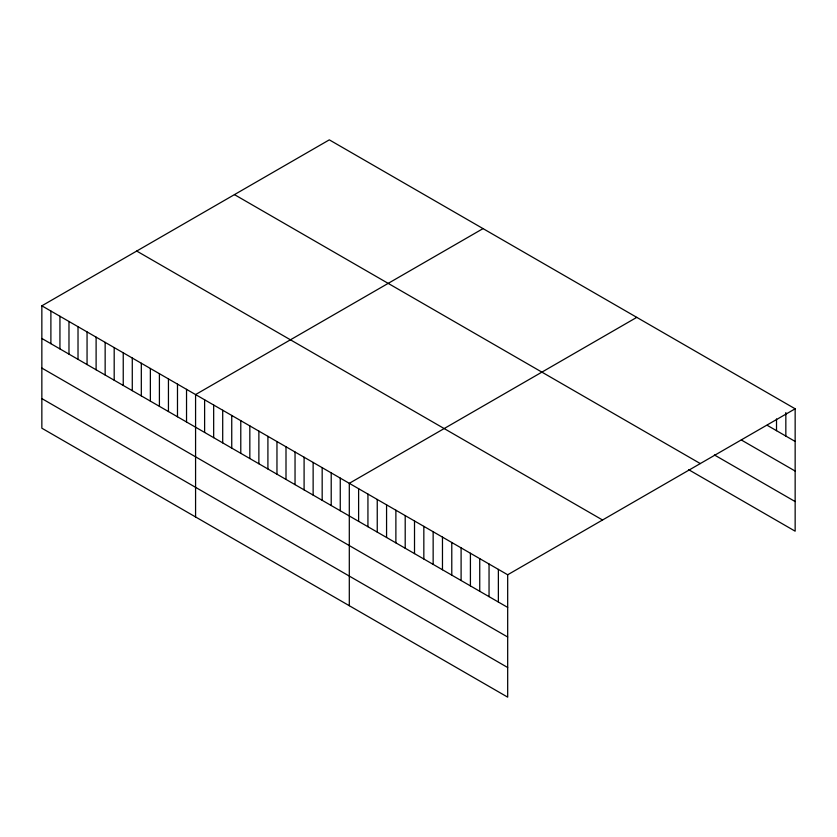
<?xml version="1.0" encoding="UTF-8"?>
<svg xmlns="http://www.w3.org/2000/svg" width="837" height="837" viewBox="0 0 837 837"><rect width="100%" height="100%" fill="white"/><g stroke="black" fill="none" stroke-linecap="round" stroke-linejoin="round"><path stroke-width="1.26" d="M41.85 305.819L507.682 574.768L507.682 697.148L41.85 428.199L41.85 305.819L329.318 139.852L795.15 408.801L795.15 531.181L688.527 469.62M483.043 228.606L195.576 394.572L195.576 516.952M636.769 317.359L349.301 483.326L349.301 605.706M507.682 574.768L795.15 408.801M767.205 425.301L795.15 441.444M741.32 439.98L795.15 471.053M714.4 454.951L795.15 501.562M234.454 194.623L700.287 463.572M136.713 251.048L602.546 519.997M41.85 338.462L507.682 607.411M41.85 368.071L507.682 637.02M41.85 398.59L507.682 667.528M785.838 412.557L785.838 436.067M776.516 418.929L776.516 430.689M498.371 569.39L498.371 602.033M489.049 564.012L489.049 596.655M479.737 558.635L479.737 591.267M470.415 553.247L470.415 585.89M461.103 547.869L461.103 580.512M451.781 542.491L451.781 575.134M442.47 537.113L442.47 569.756M433.147 531.736L433.147 564.379M423.836 526.358L423.836 559.001M414.514 520.98L414.514 553.623M405.202 515.602L405.202 548.245M395.88 510.214L395.88 542.857M386.568 504.837L386.568 537.48M377.246 499.459L377.246 532.102M367.935 494.081L367.935 526.724M358.613 488.703L358.613 521.346M340.261 478.105L340.261 510.748M331.211 472.884L331.211 505.527M322.172 467.663L322.172 500.306M313.132 462.442L313.132 495.085M304.093 457.222L304.093 489.865M295.042 452.001L295.042 484.644M286.003 446.78L286.003 479.423M276.963 441.559L276.963 474.202M267.913 436.339L267.913 468.982M258.874 431.118L258.874 463.761M249.834 425.897L249.834 458.54M240.784 420.676L240.784 453.319M231.744 415.455L231.744 448.098M222.705 410.235L222.705 442.878M213.665 405.014L213.665 437.657M204.615 399.793L204.615 432.436M186.536 389.351L186.536 421.994M177.486 384.131L177.486 416.774M168.446 378.91L168.446 411.553M159.407 373.689L159.407 406.332M150.367 368.468L150.367 401.111M141.317 363.248L141.317 395.891M132.277 358.027L132.277 390.67M123.238 352.806L123.238 385.449M114.188 347.585L114.188 380.228M105.148 342.364L105.148 375.007M96.109 337.144L96.109 369.787M87.058 331.923L87.058 364.566M78.019 326.702L78.019 359.345M68.979 321.481L68.979 354.124M59.94 316.26L59.94 348.903M50.89 311.04L50.89 343.683"/></g></svg>
